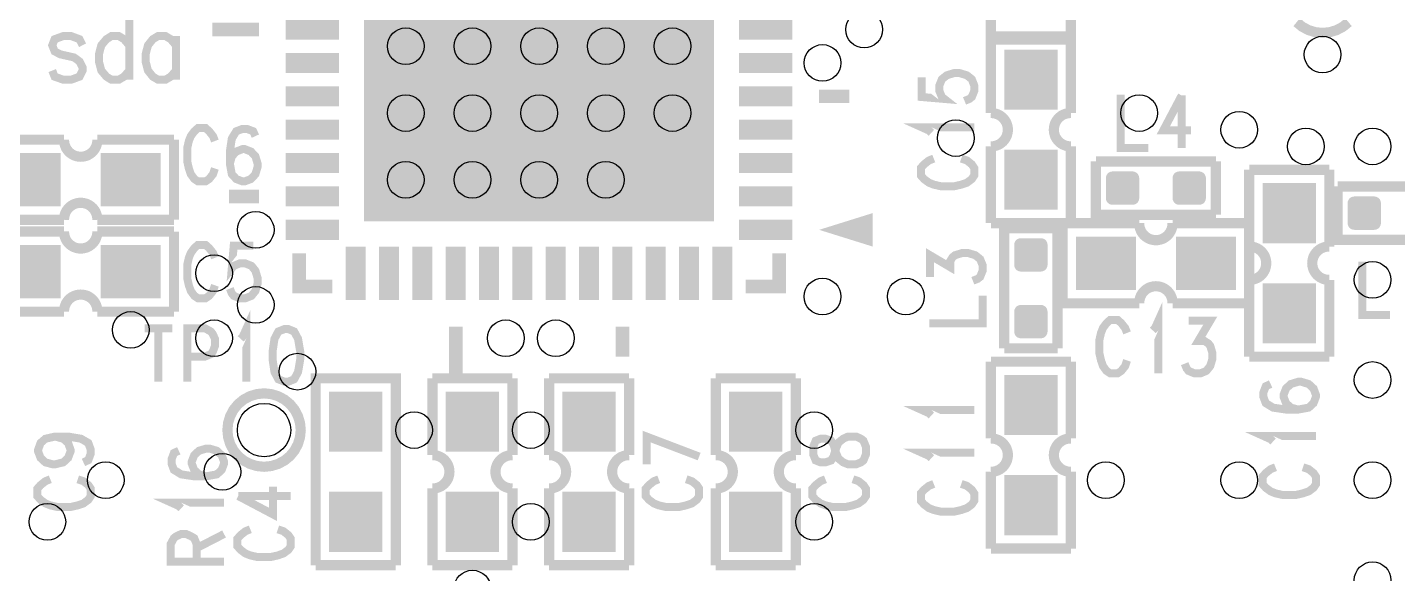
# Model space of a CAD drawing. Extents: x -2.6 to 72.5, y -0.1 to 95.
# Drawn here: x 24.58 to 45.12, y 13.1 to 21.28 of the extents above; entities that cross this region are included whole.
import ezdxf

# ---------------------------------------------------------------- set-up
doc = ezdxf.new("R2010")
doc.units = 0
doc.layers.get('0').update_dxf_attribs({"linetype": 'CONTINUOUS'})
doc.layers.add('02_ASSY1_GBR', color=6, linetype='CONTINUOUS')

# ---------------------------------------------------------------- blocks, each defined once
blk = doc.blocks.new('ROUND_139')
blk.add_circle((0, 0), 0.275)
blk = doc.blocks.new('RECTANGLE_145')
blk.add_solid([(0.45, 0.4), (0.45, -0.4), (-0.45, 0.4), (-0.45, -0.4)])
blk = doc.blocks.new('ROUND_148')
blk.add_circle((0, 0), 0.4)
blk = doc.blocks.new('RECTANGLE_150')
blk.add_solid([(0.4, 0.45), (0.4, -0.45), (-0.4, 0.45), (-0.4, -0.45)])
blk = doc.blocks.new('RECTANGLE_155')
blk.add_solid([(0.4, 0.15), (0.4, -0.15), (-0.4, 0.15), (-0.4, -0.15)])
blk = doc.blocks.new('RECTANGLE_156')
blk.add_solid([(0.15, 0.4), (0.15, -0.4), (-0.15, 0.4), (-0.15, -0.4)])
blk = doc.blocks.new('SQUARE_157')
blk.add_solid([(2.625, 2.625), (2.625, -2.625), (-2.625, 2.625), (-2.625, -2.625)])

msp = doc.modelspace()

# ---------------------------------------------------------------- linework, layer by layer
at = {"layer": '02_ASSY1_GBR'}
for points, const_width in [([(39.025, 21.1), (39.025, 22.25)], 0.1524), ([(40.225, 21.1), (40.225, 22.25)], 0.1524), ([(26.103, 21.485), (26.103, 20.5)], 0.12), ([(43.611, 21.361), (43.694, 21.293), (43.79, 21.242), (43.893, 21.211), (44, 21.2), (44.107, 21.211), (44.21, 21.242), (44.306, 21.293), (44.389, 21.361)], 0.1524), ([(25.403, 21.015), (25.357, 21.106), (25.234, 21.152), (25.111, 21.152), (24.984, 21.106), (24.948, 21.015), (24.984, 20.924), (25.07, 20.879), (25.275, 20.833), (25.357, 20.773), (25.403, 20.682), (25.403, 20.636), (25.357, 20.545), (25.234, 20.5), (25.111, 20.5), (24.984, 20.545), (24.948, 20.636)], 0.12), ([(26.103, 21.015), (26.025, 21.106), (25.948, 21.152), (25.834, 21.152), (25.761, 21.106), (25.684, 21.015), (25.648, 20.879), (25.648, 20.773), (25.684, 20.636), (25.761, 20.545), (25.834, 20.5), (25.948, 20.5), (26.025, 20.545), (26.103, 20.636)], 0.12), ([(26.803, 21.015), (26.725, 21.106), (26.648, 21.152), (26.534, 21.152), (26.457, 21.106), (26.384, 21.015), (26.348, 20.879), (26.348, 20.773), (26.384, 20.636), (26.457, 20.545), (26.534, 20.5), (26.648, 20.5), (26.725, 20.545), (26.803, 20.636)], 0.12), ([(26.803, 21.152), (26.803, 20.5)], 0.12), ([(28.05, 21.25), (27.35, 21.25)], 0.2032), ([(39.025, 21.15), (40.225, 21.15)], 0.1524), ([(39.025, 21.15), (39.025, 20)], 0.1524), ([(40.225, 21.1), (39.025, 21.1)], 0.1524), ([(40.225, 21.15), (40.225, 20)], 0.1524), ([(37.987, 20.536), (37.987, 20.24), (38.327, 20.211), (38.29, 20.24), (38.254, 20.328), (38.254, 20.415), (38.29, 20.506), (38.363, 20.565), (38.472, 20.598), (38.557, 20.598), (38.666, 20.565), (38.739, 20.506), (38.775, 20.415), (38.775, 20.328), (38.739, 20.24), (38.702, 20.211), (38.63, 20.182)], 0.12), ([(36.45, 20.25), (36.9, 20.25)], 0.2032), ([(40.972, 20.275), (40.972, 19.475), (41.388, 19.475)], 0.12), ([(41.887, 20.263), (41.612, 19.742), (42.028, 19.742)], 0.12), ([(41.887, 20.263), (41.887, 19.475)], 0.12), ([(39.025, 20), (39.05, 19.999), (39.074, 19.996), (39.099, 19.99), (39.122, 19.982), (39.145, 19.972), (39.166, 19.96), (39.186, 19.945), (39.205, 19.929), (39.222, 19.91), (39.237, 19.89), (39.25, 19.869), (39.261, 19.847), (39.269, 19.823), (39.275, 19.799), (39.279, 19.775), (39.28, 19.75), (39.279, 19.725), (39.275, 19.701), (39.269, 19.677), (39.261, 19.653), (39.25, 19.631), (39.237, 19.61), (39.222, 19.59), (39.205, 19.571), (39.186, 19.555), (39.166, 19.54), (39.145, 19.528), (39.122, 19.518), (39.099, 19.51), (39.074, 19.504), (39.05, 19.501), (39.025, 19.5)], 0.1524), ([(40.225, 19.5), (40.2, 19.501), (40.176, 19.504), (40.151, 19.51), (40.128, 19.518), (40.105, 19.528), (40.084, 19.54), (40.064, 19.555), (40.045, 19.571), (40.028, 19.59), (40.013, 19.61), (40, 19.631), (39.989, 19.653), (39.981, 19.677), (39.975, 19.701), (39.971, 19.725), (39.97, 19.75), (39.971, 19.775), (39.975, 19.799), (39.981, 19.823), (39.989, 19.847), (40, 19.869), (40.013, 19.89), (40.028, 19.91), (40.045, 19.929), (40.064, 19.945), (40.084, 19.96), (40.105, 19.972), (40.128, 19.982), (40.151, 19.99), (40.176, 19.996), (40.2, 19.999), (40.225, 20)], 0.1524), ([(27.388, 19.581), (27.359, 19.654), (27.301, 19.727), (27.247, 19.775), (27.134, 19.775), (27.08, 19.727), (27.026, 19.654), (26.997, 19.581), (26.972, 19.472), (26.972, 19.278), (26.997, 19.169), (27.026, 19.084), (27.08, 19.011), (27.134, 18.975), (27.247, 18.975), (27.301, 19.011), (27.359, 19.084), (27.388, 19.169)], 0.12), ([(27.995, 19.654), (27.961, 19.727), (27.866, 19.763), (27.803, 19.763), (27.708, 19.727), (27.641, 19.617), (27.612, 19.423), (27.612, 19.242), (27.641, 19.084), (27.708, 19.011), (27.803, 18.975), (27.832, 18.975), (27.928, 19.011), (27.995, 19.084), (28.028, 19.193), (28.028, 19.242), (27.995, 19.351), (27.928, 19.423), (27.832, 19.46), (27.803, 19.46), (27.708, 19.423), (27.641, 19.351), (27.612, 19.242)], 0.12), ([(38.133, 19.704), (38.096, 19.738), (37.987, 19.787), (38.775, 19.787)], 0.12), ([(25.125, 19.6), (23.975, 19.6)], 0.1524), ([(25.625, 19.6), (25.624, 19.575), (25.621, 19.551), (25.615, 19.526), (25.607, 19.503), (25.597, 19.48), (25.585, 19.459), (25.57, 19.439), (25.554, 19.42), (25.535, 19.403), (25.515, 19.388), (25.494, 19.375), (25.472, 19.364), (25.448, 19.356), (25.424, 19.35), (25.4, 19.346), (25.375, 19.345), (25.35, 19.346), (25.326, 19.35), (25.302, 19.356), (25.278, 19.364), (25.256, 19.375), (25.235, 19.388), (25.215, 19.403), (25.196, 19.42), (25.18, 19.439), (25.165, 19.459), (25.153, 19.48), (25.143, 19.503), (25.135, 19.526), (25.129, 19.551), (25.126, 19.575), (25.125, 19.6)], 0.1524), ([(26.775, 19.6), (25.625, 19.6)], 0.1524), ([(26.775, 19.6), (26.775, 18.4)], 0.1524), ([(39.025, 19.5), (39.025, 18.35)], 0.1524), ([(40.225, 19.5), (40.225, 18.35)], 0.1524), ([(38.169, 19.318), (38.096, 19.289), (38.023, 19.231), (37.975, 19.177), (37.975, 19.064), (38.023, 19.01), (38.096, 18.956), (38.169, 18.927), (38.278, 18.902), (38.472, 18.902), (38.581, 18.927), (38.666, 18.956), (38.739, 19.01), (38.775, 19.064), (38.775, 19.177), (38.739, 19.231), (38.666, 19.289), (38.581, 19.318)], 0.12), ([(42.4, 18.475), (40.6, 18.475), (40.6, 19.275)], 0.1524), ([(40.6, 19.275), (42.4, 19.275)], 0.1524), ([(42.4, 19.275), (42.4, 18.475)], 0.1524), ([(42.9, 19.15), (44.1, 19.15)], 0.1524), ([(42.9, 19.15), (42.9, 18)], 0.1524), ([(44.1, 19.15), (44.1, 18)], 0.1524), ([(46.025, 18.1), (44.225, 18.1), (44.225, 18.9)], 0.1524), ([(44.225, 18.9), (46.025, 18.9)], 0.1524), ([(25.125, 18.4), (25.126, 18.425), (25.129, 18.449), (25.135, 18.474), (25.143, 18.497), (25.153, 18.52), (25.165, 18.541), (25.18, 18.561), (25.196, 18.58), (25.215, 18.597), (25.235, 18.612), (25.256, 18.625), (25.278, 18.636), (25.302, 18.644), (25.326, 18.65), (25.35, 18.654), (25.375, 18.655), (25.4, 18.654), (25.424, 18.65), (25.448, 18.644), (25.472, 18.636), (25.494, 18.625), (25.515, 18.612), (25.535, 18.597), (25.554, 18.58), (25.57, 18.561), (25.585, 18.541), (25.597, 18.52), (25.607, 18.497), (25.615, 18.474), (25.621, 18.449), (25.624, 18.425), (25.625, 18.4)], 0.1524), ([(28.05, 18.75), (27.6, 18.75)], 0.2032), ([(25.125, 18.4), (23.975, 18.4)], 0.1524), ([(25.125, 18.225), (23.975, 18.225)], 0.1524), ([(25.625, 18.225), (25.624, 18.2), (25.621, 18.176), (25.615, 18.151), (25.607, 18.128), (25.597, 18.105), (25.585, 18.084), (25.57, 18.064), (25.554, 18.045), (25.535, 18.028), (25.515, 18.013), (25.494, 18), (25.472, 17.989), (25.448, 17.981), (25.424, 17.975), (25.4, 17.971), (25.375, 17.97), (25.35, 17.971), (25.326, 17.975), (25.302, 17.981), (25.278, 17.989), (25.256, 18), (25.235, 18.013), (25.215, 18.028), (25.196, 18.045), (25.18, 18.064), (25.165, 18.084), (25.153, 18.105), (25.143, 18.128), (25.135, 18.151), (25.129, 18.176), (25.126, 18.2), (25.125, 18.225)], 0.1524), ([(26.775, 18.4), (25.625, 18.4)], 0.1524), ([(26.775, 18.225), (25.625, 18.225)], 0.1524), ([(26.775, 18.225), (26.775, 17.025)], 0.1524), ([(39.025, 18.35), (40.225, 18.35)], 0.1524), ([(39.225, 16.475), (39.225, 18.275), (40.025, 18.275)], 0.1524), ([(40.025, 18.275), (40.025, 16.475)], 0.1524), ([(41.25, 18.35), (40.1, 18.35)], 0.1524), ([(40.1, 18.35), (40.1, 17.15)], 0.1524), ([(41.75, 18.35), (41.749, 18.325), (41.746, 18.301), (41.74, 18.276), (41.732, 18.253), (41.722, 18.23), (41.71, 18.209), (41.695, 18.189), (41.679, 18.17), (41.66, 18.153), (41.64, 18.138), (41.619, 18.125), (41.597, 18.114), (41.573, 18.106), (41.549, 18.1), (41.525, 18.096), (41.5, 18.095), (41.475, 18.096), (41.451, 18.1), (41.427, 18.106), (41.403, 18.114), (41.381, 18.125), (41.36, 18.138), (41.34, 18.153), (41.321, 18.17), (41.305, 18.189), (41.29, 18.209), (41.278, 18.23), (41.268, 18.253), (41.26, 18.276), (41.254, 18.301), (41.251, 18.325), (41.25, 18.35)], 0.1524), ([(42.9, 18.35), (41.75, 18.35)], 0.1524), ([(42.9, 18.35), (42.9, 17.15)], 0.1524), ([(27.388, 17.831), (27.359, 17.904), (27.301, 17.977), (27.247, 18.025), (27.134, 18.025), (27.08, 17.977), (27.026, 17.904), (26.997, 17.831), (26.972, 17.722), (26.972, 17.528), (26.997, 17.419), (27.026, 17.334), (27.08, 17.261), (27.134, 17.225), (27.247, 17.225), (27.301, 17.261), (27.359, 17.334), (27.388, 17.419)], 0.12), ([(27.966, 18.013), (27.67, 18.013), (27.641, 17.673), (27.67, 17.71), (27.758, 17.746), (27.845, 17.746), (27.936, 17.71), (27.995, 17.637), (28.028, 17.528), (28.028, 17.443), (27.995, 17.334), (27.936, 17.261), (27.845, 17.225), (27.758, 17.225), (27.67, 17.261), (27.641, 17.298), (27.612, 17.37)], 0.12), ([(29.15, 17.4), (28.65, 17.4), (28.65, 17.9)], 0.2032), ([(35.85, 17.9), (35.85, 17.4), (35.35, 17.4)], 0.2032), ([(38.112, 17.545), (38.112, 17.87), (38.415, 17.691), (38.415, 17.782), (38.452, 17.841), (38.488, 17.87), (38.597, 17.903), (38.682, 17.903), (38.791, 17.87), (38.864, 17.811), (38.9, 17.724), (38.9, 17.633), (38.864, 17.545), (38.827, 17.516), (38.755, 17.487)], 0.12), ([(42.9, 18), (42.925, 17.999), (42.949, 17.996), (42.974, 17.99), (42.997, 17.982), (43.02, 17.972), (43.041, 17.96), (43.061, 17.945), (43.08, 17.929), (43.097, 17.91), (43.112, 17.89), (43.125, 17.869), (43.136, 17.847), (43.144, 17.823), (43.15, 17.799), (43.154, 17.775), (43.155, 17.75), (43.154, 17.725), (43.15, 17.701), (43.144, 17.677), (43.136, 17.653), (43.125, 17.631), (43.112, 17.61), (43.097, 17.59), (43.08, 17.571), (43.061, 17.555), (43.041, 17.54), (43.02, 17.528), (42.997, 17.518), (42.974, 17.51), (42.949, 17.504), (42.925, 17.501), (42.9, 17.5)], 0.1524), ([(44.1, 17.5), (44.075, 17.501), (44.051, 17.504), (44.026, 17.51), (44.003, 17.518), (43.98, 17.528), (43.959, 17.54), (43.939, 17.555), (43.92, 17.571), (43.903, 17.59), (43.888, 17.61), (43.875, 17.631), (43.864, 17.653), (43.856, 17.677), (43.85, 17.701), (43.846, 17.725), (43.845, 17.75), (43.846, 17.775), (43.85, 17.799), (43.856, 17.823), (43.864, 17.847), (43.875, 17.869), (43.888, 17.89), (43.903, 17.91), (43.92, 17.929), (43.939, 17.945), (43.959, 17.96), (43.98, 17.972), (44.003, 17.982), (44.026, 17.99), (44.051, 17.996), (44.075, 17.999), (44.1, 18)], 0.1524), ([(44.597, 17.775), (44.597, 16.975), (45.013, 16.975)], 0.12), ([(41.25, 17.15), (41.251, 17.175), (41.254, 17.199), (41.26, 17.224), (41.268, 17.247), (41.278, 17.27), (41.29, 17.291), (41.305, 17.311), (41.321, 17.33), (41.34, 17.347), (41.36, 17.362), (41.381, 17.375), (41.403, 17.386), (41.427, 17.394), (41.451, 17.4), (41.475, 17.404), (41.5, 17.405), (41.525, 17.404), (41.549, 17.4), (41.573, 17.394), (41.597, 17.386), (41.619, 17.375), (41.64, 17.362), (41.66, 17.347), (41.679, 17.33), (41.695, 17.311), (41.71, 17.291), (41.722, 17.27), (41.732, 17.247), (41.74, 17.224), (41.746, 17.199), (41.749, 17.175), (41.75, 17.15)], 0.1524), ([(42.9, 17.5), (42.9, 16.35)], 0.1524), ([(44.1, 17.5), (44.1, 16.35)], 0.1524), ([(25.125, 17.025), (25.126, 17.05), (25.129, 17.074), (25.135, 17.099), (25.143, 17.122), (25.153, 17.145), (25.165, 17.166), (25.18, 17.186), (25.196, 17.205), (25.215, 17.222), (25.235, 17.237), (25.256, 17.25), (25.278, 17.261), (25.302, 17.269), (25.326, 17.275), (25.35, 17.279), (25.375, 17.28), (25.4, 17.279), (25.424, 17.275), (25.448, 17.269), (25.472, 17.261), (25.494, 17.25), (25.515, 17.237), (25.535, 17.222), (25.554, 17.205), (25.57, 17.186), (25.585, 17.166), (25.597, 17.145), (25.607, 17.122), (25.615, 17.099), (25.621, 17.074), (25.624, 17.05), (25.625, 17.025)], 0.1524), ([(38.1, 16.847), (38.9, 16.847), (38.9, 17.263)], 0.12), ([(25.125, 17.025), (23.975, 17.025)], 0.1524), ([(26.775, 17.025), (25.625, 17.025)], 0.1524), ([(41.25, 17.15), (40.1, 17.15)], 0.1524), ([(41.454, 16.742), (41.488, 16.779), (41.537, 16.888), (41.537, 16.1)], 0.12), ([(42.9, 17.15), (41.75, 17.15)], 0.1524), ([(27.774, 16.617), (27.808, 16.654), (27.857, 16.763), (27.857, 15.975)], 0.12), ([(31, 16.8), (31, 16.1)], 0.2032), ([(33.5, 16.8), (33.5, 16.35)], 0.2032), ([(41.068, 16.706), (41.039, 16.779), (40.981, 16.852), (40.927, 16.9), (40.814, 16.9), (40.76, 16.852), (40.706, 16.779), (40.677, 16.706), (40.652, 16.597), (40.652, 16.403), (40.677, 16.294), (40.706, 16.209), (40.76, 16.136), (40.814, 16.1), (40.927, 16.1), (40.981, 16.136), (41.039, 16.209), (41.068, 16.294)], 0.12), ([(41.99, 16.888), (42.315, 16.888), (42.136, 16.585), (42.227, 16.585), (42.286, 16.548), (42.315, 16.512), (42.348, 16.403), (42.348, 16.318), (42.315, 16.209), (42.256, 16.136), (42.169, 16.1), (42.078, 16.1), (41.99, 16.136), (41.961, 16.173), (41.932, 16.245)], 0.12), ([(26.332, 16.775), (26.748, 16.775)], 0.12), ([(26.54, 16.775), (26.54, 15.975)], 0.12), ([(26.972, 15.975), (26.972, 16.775), (27.238, 16.775), (27.326, 16.727), (27.355, 16.69), (27.388, 16.617), (27.388, 16.508), (27.355, 16.423), (27.326, 16.387), (27.238, 16.351), (26.972, 16.351)], 0.12), ([(28.431, 16.763), (28.339, 16.727), (28.281, 16.617), (28.252, 16.423), (28.252, 16.314), (28.281, 16.12), (28.339, 16.011), (28.431, 15.975), (28.489, 15.975), (28.576, 16.011), (28.635, 16.12), (28.668, 16.314), (28.668, 16.423), (28.635, 16.617), (28.576, 16.727), (28.489, 16.763), (28.431, 16.763)], 0.12), ([(40.025, 16.475), (39.225, 16.475)], 0.1524), ([(40.225, 16.275), (39.025, 16.275)], 0.1524), ([(39.025, 15.125), (39.025, 16.275)], 0.1524), ([(40.225, 15.125), (40.225, 16.275)], 0.1524), ([(42.9, 16.35), (44.1, 16.35)], 0.1524), ([(28.9, 13.225), (28.9, 16.025), (30.1, 16.025), (30.1, 13.225)], 0.1524), ([(30.65, 16.025), (31.85, 16.025)], 0.1524), ([(30.65, 16.025), (30.65, 14.875)], 0.1524), ([(31.85, 16.025), (31.85, 14.875)], 0.1524), ([(32.4, 16.025), (33.6, 16.025)], 0.1524), ([(32.4, 16.025), (32.4, 14.875)], 0.1524), ([(33.6, 16.025), (33.6, 14.875)], 0.1524), ([(34.9, 16.025), (36.1, 16.025)], 0.1524), ([(34.9, 16.025), (34.9, 14.875)], 0.1524), ([(36.1, 16.025), (36.1, 14.875)], 0.1524), ([(43.221, 15.94), (43.148, 15.906), (43.112, 15.811), (43.112, 15.748), (43.148, 15.653), (43.258, 15.586), (43.452, 15.557), (43.633, 15.557), (43.791, 15.586), (43.864, 15.653), (43.9, 15.748), (43.9, 15.777), (43.864, 15.873), (43.791, 15.94), (43.682, 15.973), (43.633, 15.973), (43.524, 15.94), (43.452, 15.873), (43.415, 15.777), (43.415, 15.748), (43.452, 15.653), (43.524, 15.586), (43.633, 15.557)], 0.12), ([(27.575, 15.25), (27.586, 15.143), (27.617, 15.04), (27.668, 14.944), (27.736, 14.861), (27.819, 14.793), (27.915, 14.742), (28.018, 14.711), (28.125, 14.7), (28.232, 14.711), (28.335, 14.742), (28.431, 14.793), (28.514, 14.861), (28.582, 14.944), (28.633, 15.04), (28.664, 15.143), (28.675, 15.25), (28.664, 15.357), (28.633, 15.46), (28.582, 15.556), (28.514, 15.639), (28.431, 15.707), (28.335, 15.758), (28.232, 15.789), (28.125, 15.8), (28.018, 15.789), (27.915, 15.758), (27.819, 15.707), (27.736, 15.639), (27.668, 15.556), (27.617, 15.46), (27.586, 15.357), (27.575, 15.25)], 0.1524), ([(38.133, 15.469), (38.096, 15.503), (37.987, 15.552), (38.775, 15.552)], 0.12), ([(24.992, 15.153), (25.113, 15.12), (25.186, 15.057), (25.222, 14.957), (25.222, 14.928), (25.186, 14.833), (25.113, 14.766), (24.992, 14.737), (24.955, 14.737), (24.846, 14.766), (24.773, 14.833), (24.737, 14.928), (24.737, 14.957), (24.773, 15.057), (24.846, 15.12), (24.992, 15.153), (25.186, 15.153), (25.38, 15.12), (25.489, 15.057), (25.525, 14.957), (25.525, 14.895), (25.489, 14.799), (25.416, 14.766)], 0.12), ([(33.862, 14.737), (33.862, 15.153), (34.65, 14.853)], 0.12), ([(36.362, 14.883), (36.398, 14.795), (36.471, 14.766), (36.544, 14.766), (36.629, 14.795), (36.665, 14.853), (36.702, 14.974), (36.738, 15.061), (36.811, 15.12), (36.883, 15.153), (37.005, 15.153), (37.077, 15.12), (37.114, 15.091), (37.15, 15.003), (37.15, 14.883), (37.114, 14.795), (37.077, 14.766), (37.005, 14.737), (36.883, 14.737), (36.811, 14.766), (36.738, 14.824), (36.702, 14.912), (36.665, 15.032), (36.629, 15.091), (36.544, 15.12), (36.471, 15.12), (36.398, 15.091), (36.362, 15.003), (36.362, 14.883)], 0.12), ([(43.258, 15.079), (43.221, 15.113), (43.112, 15.162), (43.9, 15.162)], 0.12), ([(26.846, 14.94), (26.773, 14.906), (26.737, 14.811), (26.737, 14.748), (26.773, 14.653), (26.883, 14.586), (27.077, 14.557), (27.258, 14.557), (27.416, 14.586), (27.489, 14.653), (27.525, 14.748), (27.525, 14.777), (27.489, 14.873), (27.416, 14.94), (27.307, 14.973), (27.258, 14.973), (27.149, 14.94), (27.077, 14.873), (27.04, 14.777), (27.04, 14.748), (27.077, 14.653), (27.149, 14.586), (27.258, 14.557)], 0.12), ([(39.025, 15.125), (39.05, 15.124), (39.074, 15.121), (39.099, 15.115), (39.122, 15.107), (39.145, 15.097), (39.166, 15.085), (39.186, 15.07), (39.205, 15.054), (39.222, 15.035), (39.237, 15.015), (39.25, 14.994), (39.261, 14.972), (39.269, 14.948), (39.275, 14.924), (39.279, 14.9), (39.28, 14.875), (39.279, 14.85), (39.275, 14.826), (39.269, 14.802), (39.261, 14.778), (39.25, 14.756), (39.237, 14.735), (39.222, 14.715), (39.205, 14.696), (39.186, 14.68), (39.166, 14.665), (39.145, 14.653), (39.122, 14.643), (39.099, 14.635), (39.074, 14.629), (39.05, 14.626), (39.025, 14.625)], 0.1524), ([(40.225, 14.625), (40.2, 14.626), (40.176, 14.629), (40.151, 14.635), (40.128, 14.643), (40.105, 14.653), (40.084, 14.665), (40.064, 14.68), (40.045, 14.696), (40.028, 14.715), (40.013, 14.735), (40, 14.756), (39.989, 14.778), (39.981, 14.802), (39.975, 14.826), (39.971, 14.85), (39.97, 14.875), (39.971, 14.9), (39.975, 14.924), (39.981, 14.948), (39.989, 14.972), (40, 14.994), (40.013, 15.015), (40.028, 15.035), (40.045, 15.054), (40.064, 15.07), (40.084, 15.085), (40.105, 15.097), (40.128, 15.107), (40.151, 15.115), (40.176, 15.121), (40.2, 15.124), (40.225, 15.125)], 0.1524), ([(30.65, 14.875), (30.675, 14.874), (30.699, 14.871), (30.724, 14.865), (30.747, 14.857), (30.77, 14.847), (30.791, 14.835), (30.811, 14.82), (30.83, 14.804), (30.847, 14.785), (30.862, 14.765), (30.875, 14.744), (30.886, 14.722), (30.894, 14.698), (30.9, 14.674), (30.904, 14.65), (30.905, 14.625), (30.904, 14.6), (30.9, 14.576), (30.894, 14.552), (30.886, 14.528), (30.875, 14.506), (30.862, 14.485), (30.847, 14.465), (30.83, 14.446), (30.811, 14.43), (30.791, 14.415), (30.77, 14.403), (30.747, 14.393), (30.724, 14.385), (30.699, 14.379), (30.675, 14.376), (30.65, 14.375)], 0.1524), ([(31.85, 14.375), (31.825, 14.376), (31.801, 14.379), (31.776, 14.385), (31.753, 14.393), (31.73, 14.403), (31.709, 14.415), (31.689, 14.43), (31.67, 14.446), (31.653, 14.465), (31.638, 14.485), (31.625, 14.506), (31.614, 14.528), (31.606, 14.552), (31.6, 14.576), (31.596, 14.6), (31.595, 14.625), (31.596, 14.65), (31.6, 14.674), (31.606, 14.698), (31.614, 14.722), (31.625, 14.744), (31.638, 14.765), (31.653, 14.785), (31.67, 14.804), (31.689, 14.82), (31.709, 14.835), (31.73, 14.847), (31.753, 14.857), (31.776, 14.865), (31.801, 14.871), (31.825, 14.874), (31.85, 14.875)], 0.1524), ([(32.4, 14.875), (32.425, 14.874), (32.449, 14.871), (32.474, 14.865), (32.497, 14.857), (32.52, 14.847), (32.541, 14.835), (32.561, 14.82), (32.58, 14.804), (32.597, 14.785), (32.612, 14.765), (32.625, 14.744), (32.636, 14.722), (32.644, 14.698), (32.65, 14.674), (32.654, 14.65), (32.655, 14.625), (32.654, 14.6), (32.65, 14.576), (32.644, 14.552), (32.636, 14.528), (32.625, 14.506), (32.612, 14.485), (32.597, 14.465), (32.58, 14.446), (32.561, 14.43), (32.541, 14.415), (32.52, 14.403), (32.497, 14.393), (32.474, 14.385), (32.449, 14.379), (32.425, 14.376), (32.4, 14.375)], 0.1524), ([(33.6, 14.375), (33.575, 14.376), (33.551, 14.379), (33.526, 14.385), (33.503, 14.393), (33.48, 14.403), (33.459, 14.415), (33.439, 14.43), (33.42, 14.446), (33.403, 14.465), (33.388, 14.485), (33.375, 14.506), (33.364, 14.528), (33.356, 14.552), (33.35, 14.576), (33.346, 14.6), (33.345, 14.625), (33.346, 14.65), (33.35, 14.674), (33.356, 14.698), (33.364, 14.722), (33.375, 14.744), (33.388, 14.765), (33.403, 14.785), (33.42, 14.804), (33.439, 14.82), (33.459, 14.835), (33.48, 14.847), (33.503, 14.857), (33.526, 14.865), (33.551, 14.871), (33.575, 14.874), (33.6, 14.875)], 0.1524), ([(34.9, 14.875), (34.925, 14.874), (34.949, 14.871), (34.974, 14.865), (34.997, 14.857), (35.02, 14.847), (35.041, 14.835), (35.061, 14.82), (35.08, 14.804), (35.097, 14.785), (35.112, 14.765), (35.125, 14.744), (35.136, 14.722), (35.144, 14.698), (35.15, 14.674), (35.154, 14.65), (35.155, 14.625), (35.154, 14.6), (35.15, 14.576), (35.144, 14.552), (35.136, 14.528), (35.125, 14.506), (35.112, 14.485), (35.097, 14.465), (35.08, 14.446), (35.061, 14.43), (35.041, 14.415), (35.02, 14.403), (34.997, 14.393), (34.974, 14.385), (34.949, 14.379), (34.925, 14.376), (34.9, 14.375)], 0.1524), ([(36.1, 14.375), (36.075, 14.376), (36.051, 14.379), (36.026, 14.385), (36.003, 14.393), (35.98, 14.403), (35.959, 14.415), (35.939, 14.43), (35.92, 14.446), (35.903, 14.465), (35.888, 14.485), (35.875, 14.506), (35.864, 14.528), (35.856, 14.552), (35.85, 14.576), (35.846, 14.6), (35.845, 14.625), (35.846, 14.65), (35.85, 14.674), (35.856, 14.698), (35.864, 14.722), (35.875, 14.744), (35.888, 14.765), (35.903, 14.785), (35.92, 14.804), (35.939, 14.82), (35.959, 14.835), (35.98, 14.847), (36.003, 14.857), (36.026, 14.865), (36.051, 14.871), (36.075, 14.874), (36.1, 14.875)], 0.1524), ([(38.133, 14.829), (38.096, 14.863), (37.987, 14.912), (38.775, 14.912)], 0.12), ([(39.025, 13.475), (39.025, 14.625)], 0.1524), ([(40.225, 13.475), (40.225, 14.625)], 0.1524), ([(43.294, 14.693), (43.221, 14.664), (43.148, 14.606), (43.1, 14.552), (43.1, 14.439), (43.148, 14.385), (43.221, 14.331), (43.294, 14.302), (43.403, 14.277), (43.597, 14.277), (43.706, 14.302), (43.791, 14.331), (43.864, 14.385), (43.9, 14.439), (43.9, 14.552), (43.864, 14.606), (43.791, 14.664), (43.706, 14.693)], 0.12), ([(24.919, 14.513), (24.846, 14.484), (24.773, 14.426), (24.725, 14.372), (24.725, 14.259), (24.773, 14.205), (24.846, 14.151), (24.919, 14.122), (25.028, 14.097), (25.222, 14.097), (25.331, 14.122), (25.416, 14.151), (25.489, 14.205), (25.525, 14.259), (25.525, 14.372), (25.489, 14.426), (25.416, 14.484), (25.331, 14.513)], 0.12), ([(27.737, 14.262), (28.258, 13.987), (28.258, 14.403)], 0.12), ([(30.65, 14.375), (30.65, 13.225)], 0.1524), ([(31.85, 14.375), (31.85, 13.225)], 0.1524), ([(32.4, 14.375), (32.4, 13.225)], 0.1524), ([(33.6, 14.375), (33.6, 13.225)], 0.1524), ([(34.044, 14.513), (33.971, 14.484), (33.898, 14.426), (33.85, 14.372), (33.85, 14.259), (33.898, 14.205), (33.971, 14.151), (34.044, 14.122), (34.153, 14.097), (34.347, 14.097), (34.456, 14.122), (34.541, 14.151), (34.614, 14.205), (34.65, 14.259), (34.65, 14.372), (34.614, 14.426), (34.541, 14.484), (34.456, 14.513)], 0.12), ([(34.9, 14.375), (34.9, 13.225)], 0.1524), ([(36.1, 14.375), (36.1, 13.225)], 0.1524), ([(36.544, 14.513), (36.471, 14.484), (36.398, 14.426), (36.35, 14.372), (36.35, 14.259), (36.398, 14.205), (36.471, 14.151), (36.544, 14.122), (36.653, 14.097), (36.847, 14.097), (36.956, 14.122), (37.041, 14.151), (37.114, 14.205), (37.15, 14.259), (37.15, 14.372), (37.114, 14.426), (37.041, 14.484), (36.956, 14.513)], 0.12), ([(38.169, 14.443), (38.096, 14.414), (38.023, 14.356), (37.975, 14.302), (37.975, 14.189), (38.023, 14.135), (38.096, 14.081), (38.169, 14.052), (38.278, 14.027), (38.472, 14.027), (38.581, 14.052), (38.666, 14.081), (38.739, 14.135), (38.775, 14.189), (38.775, 14.302), (38.739, 14.356), (38.666, 14.414), (38.581, 14.443)], 0.12), ([(26.883, 14.079), (26.846, 14.113), (26.737, 14.162), (27.525, 14.162)], 0.12), ([(27.737, 14.262), (28.525, 14.262)], 0.12), ([(27.919, 13.763), (27.846, 13.734), (27.773, 13.676), (27.725, 13.622), (27.725, 13.509), (27.773, 13.455), (27.846, 13.401), (27.919, 13.372), (28.028, 13.347), (28.222, 13.347), (28.331, 13.372), (28.416, 13.401), (28.489, 13.455), (28.525, 13.509), (28.525, 13.622), (28.489, 13.676), (28.416, 13.734), (28.331, 13.763)], 0.12), ([(27.525, 13.277), (26.725, 13.277), (26.725, 13.543), (26.773, 13.631), (26.81, 13.66), (26.883, 13.693), (26.955, 13.693), (27.028, 13.66), (27.077, 13.631), (27.113, 13.543), (27.113, 13.277)], 0.12), ([(27.113, 13.481), (27.525, 13.693)], 0.12), ([(40.225, 13.475), (39.025, 13.475)], 0.1524), ([(30.1, 13.225), (28.9, 13.225)], 0.1524), ([(30.65, 13.225), (31.85, 13.225)], 0.1524), ([(32.4, 13.225), (33.6, 13.225)], 0.1524), ([(34.9, 13.225), (36.1, 13.225)], 0.1524)]:
    msp.add_lwpolyline(points, dxfattribs=dict(at, const_width=const_width))
for points in [[(40.794016, 19.108006), (40.811996, 19.116996), (41.20599, 19.108006), (41.188008, 19.116996)], [(40.811996, 19.116996), (40.812012, 19.117004), (41.188008, 19.116996), (41.187984, 19.117004)], [(40.812012, 19.117004), (40.829988, 19.122996), (41.187984, 19.117004), (41.170002, 19.122996)], [(40.829988, 19.122996), (40.830026, 19.123), (41.170002, 19.122996), (41.169988, 19.123)], [(40.830026, 19.123), (40.850004, 19.125), (41.169988, 19.123), (41.150006, 19.125)], [(41.794016, 19.108006), (41.811996, 19.116996), (42.20599, 19.108006), (42.188008, 19.116996)], [(41.811996, 19.116996), (41.812012, 19.117004), (42.188008, 19.116996), (42.187984, 19.117004)], [(41.812012, 19.117004), (41.829988, 19.122996), (42.187984, 19.117004), (42.170002, 19.122996)], [(41.829988, 19.122996), (41.830026, 19.123), (42.170002, 19.122996), (42.169988, 19.123)], [(41.830026, 19.123), (41.850004, 19.125), (42.169988, 19.123), (42.150006, 19.125)], [(40.75, 19.025006), (40.752, 19.044988), (41.25, 19.025006), (41.248, 19.044988)], [(40.75, 19.024996), (40.75, 19.025006), (41.25, 19.024996), (41.25, 19.025006)], [(40.75, 18.724994), (40.75, 19.024996), (41.25, 18.724994), (41.25, 19.024996)], [(40.752, 19.044988), (40.752006, 19.045012), (41.248, 19.044988), (41.247996, 19.045012)], [(40.752006, 19.045012), (40.757996, 19.062988), (41.247996, 19.045012), (41.242004, 19.062988)], [(40.757996, 19.062988), (40.758004, 19.063008), (41.242004, 19.062988), (41.241994, 19.063008)], [(40.758004, 19.063008), (40.766994, 19.08099), (41.241994, 19.063008), (41.233004, 19.08099)], [(40.766994, 19.08099), (40.767008, 19.081008), (41.233004, 19.08099), (41.232994, 19.081008)], [(40.767008, 19.081008), (40.778994, 19.095986), (41.232994, 19.081008), (41.22101, 19.095986)], [(40.778994, 19.095986), (40.779014, 19.09601), (41.22101, 19.095986), (41.220982, 19.09601)], [(40.779014, 19.09601), (40.793992, 19.107994), (41.220982, 19.09601), (41.206006, 19.107994)], [(40.793992, 19.107994), (40.794016, 19.108006), (41.206006, 19.107994), (41.20599, 19.108006)], [(41.75, 19.025006), (41.752, 19.044988), (42.25, 19.025006), (42.248, 19.044988)], [(41.75, 19.024996), (41.75, 19.025006), (42.25, 19.024996), (42.25, 19.025006)], [(41.75, 18.724994), (41.75, 19.024996), (42.25, 18.724994), (42.25, 19.024996)], [(41.752, 19.044988), (41.752006, 19.045012), (42.248, 19.044988), (42.247996, 19.045012)], [(41.752006, 19.045012), (41.757996, 19.062988), (42.247996, 19.045012), (42.242004, 19.062988)], [(41.757996, 19.062988), (41.758004, 19.063008), (42.242004, 19.062988), (42.241994, 19.063008)], [(41.758004, 19.063008), (41.766994, 19.08099), (42.241994, 19.063008), (42.233004, 19.08099)], [(41.766994, 19.08099), (41.767008, 19.081008), (42.233004, 19.08099), (42.232994, 19.081008)], [(41.767008, 19.081008), (41.778994, 19.095986), (42.232994, 19.081008), (42.22101, 19.095986)], [(41.778994, 19.095986), (41.779014, 19.09601), (42.22101, 19.095986), (42.220982, 19.09601)], [(41.779014, 19.09601), (41.793992, 19.107994), (42.220982, 19.09601), (42.206006, 19.107994)], [(41.793992, 19.107994), (41.794016, 19.108006), (42.206006, 19.107994), (42.20599, 19.108006)], [(40.75, 18.724992), (40.75, 18.724994), (41.249998, 18.724992), (41.25, 18.724994)], [(40.751998, 18.705016), (40.75, 18.724992), (41.247996, 18.705016), (41.249998, 18.724992)], [(40.75201, 18.704984), (40.751998, 18.705016), (41.247994, 18.704984), (41.247996, 18.705016)], [(40.757996, 18.687012), (40.75201, 18.704984), (41.242002, 18.687012), (41.247994, 18.704984)], [(41.75, 18.724992), (41.75, 18.724994), (42.249998, 18.724992), (42.25, 18.724994)], [(41.751998, 18.705016), (41.75, 18.724992), (42.247996, 18.705016), (42.249998, 18.724992)], [(41.75201, 18.704984), (41.751998, 18.705016), (42.247994, 18.704984), (42.247996, 18.705016)], [(41.757996, 18.687012), (41.75201, 18.704984), (42.242002, 18.687012), (42.247994, 18.704984)], [(44.383004, 18.688008), (44.391994, 18.70599), (44.866994, 18.688008), (44.858004, 18.70599)], [(44.391994, 18.70599), (44.392008, 18.706008), (44.858004, 18.70599), (44.857994, 18.706008)], [(44.392008, 18.706008), (44.403994, 18.720986), (44.857994, 18.706008), (44.84601, 18.720986)], [(44.403994, 18.720986), (44.404014, 18.72101), (44.84601, 18.720986), (44.845982, 18.72101)], [(44.404014, 18.72101), (44.418992, 18.732994), (44.845982, 18.72101), (44.831006, 18.732994)], [(44.418992, 18.732994), (44.419016, 18.733006), (44.831006, 18.732994), (44.83099, 18.733006)], [(44.419016, 18.733006), (44.436996, 18.741996), (44.83099, 18.733006), (44.813008, 18.741996)], [(44.436996, 18.741996), (44.437012, 18.742004), (44.813008, 18.741996), (44.812984, 18.742004)], [(44.437012, 18.742004), (44.454988, 18.747996), (44.812984, 18.742004), (44.795002, 18.747996)], [(44.454988, 18.747996), (44.455026, 18.748), (44.795002, 18.747996), (44.794988, 18.748)], [(44.455026, 18.748), (44.475004, 18.75), (44.794988, 18.748), (44.775006, 18.75)], [(36.450094, 18.25002), (37.25, 18.49997), (37.249986, 18.25002), (37.25, 18.49997)], [(40.758006, 18.686992), (40.757996, 18.687012), (41.241996, 18.686992), (41.242002, 18.687012)], [(40.766992, 18.669014), (40.758006, 18.686992), (41.233004, 18.669014), (41.241996, 18.686992)], [(40.767014, 18.668988), (40.766992, 18.669014), (41.232992, 18.668988), (41.233004, 18.669014)], [(40.77899, 18.654014), (40.767014, 18.668988), (41.221004, 18.654014), (41.232992, 18.668988)], [(40.77902, 18.65399), (40.77899, 18.654014), (41.220986, 18.65399), (41.221004, 18.654014)], [(40.793988, 18.642008), (40.77902, 18.65399), (41.206006, 18.642008), (41.220986, 18.65399)], [(40.79402, 18.641992), (40.793988, 18.642008), (41.205986, 18.641992), (41.206006, 18.642008)], [(40.811992, 18.633004), (40.79402, 18.641992), (41.188004, 18.633004), (41.205986, 18.641992)], [(40.812016, 18.632996), (40.811992, 18.633004), (41.187988, 18.632996), (41.188004, 18.633004)], [(40.829984, 18.627006), (40.812016, 18.632996), (41.170008, 18.627006), (41.187988, 18.632996)], [(40.830064, 18.626998), (40.829984, 18.627006), (41.169984, 18.626998), (41.170008, 18.627006)], [(40.849994, 18.625), (40.830064, 18.626998), (41.149996, 18.625), (41.169984, 18.626998)], [(41.758006, 18.686992), (41.757996, 18.687012), (42.241996, 18.686992), (42.242002, 18.687012)], [(41.766992, 18.669014), (41.758006, 18.686992), (42.233004, 18.669014), (42.241996, 18.686992)], [(41.767014, 18.668988), (41.766992, 18.669014), (42.232992, 18.668988), (42.233004, 18.669014)], [(41.77899, 18.654014), (41.767014, 18.668988), (42.221004, 18.654014), (42.232992, 18.668988)], [(41.77902, 18.65399), (41.77899, 18.654014), (42.220986, 18.65399), (42.221004, 18.654014)], [(41.793988, 18.642008), (41.77902, 18.65399), (42.206006, 18.642008), (42.220986, 18.65399)], [(41.79402, 18.641992), (41.793988, 18.642008), (42.205986, 18.641992), (42.206006, 18.642008)], [(41.811992, 18.633004), (41.79402, 18.641992), (42.188004, 18.633004), (42.205986, 18.641992)], [(41.812016, 18.632996), (41.811992, 18.633004), (42.187988, 18.632996), (42.188004, 18.633004)], [(41.829984, 18.627006), (41.812016, 18.632996), (42.170008, 18.627006), (42.187988, 18.632996)], [(41.830064, 18.626998), (41.829984, 18.627006), (42.169984, 18.626998), (42.170008, 18.627006)], [(41.849994, 18.625), (41.830064, 18.626998), (42.149996, 18.625), (42.169984, 18.626998)], [(44.375, 18.650006), (44.377, 18.669988), (44.875, 18.650006), (44.873, 18.669988)], [(44.375, 18.649996), (44.375, 18.650006), (44.875, 18.649996), (44.875, 18.650006)], [(44.375, 18.349994), (44.375, 18.649996), (44.875, 18.349994), (44.875, 18.649996)], [(44.377, 18.669988), (44.377006, 18.670012), (44.873, 18.669988), (44.872996, 18.670012)], [(44.377006, 18.670012), (44.382996, 18.687988), (44.872996, 18.670012), (44.867004, 18.687988)], [(44.382996, 18.687988), (44.383004, 18.688008), (44.867004, 18.687988), (44.866994, 18.688008)], [(44.375, 18.349992), (44.375, 18.349994), (44.874998, 18.349992), (44.875, 18.349994)], [(44.376998, 18.330016), (44.375, 18.349992), (44.872996, 18.330016), (44.874998, 18.349992)], [(44.37701, 18.329984), (44.376998, 18.330016), (44.872994, 18.329984), (44.872996, 18.330016)], [(44.382996, 18.312012), (44.37701, 18.329984), (44.867002, 18.312012), (44.872994, 18.329984)], [(44.383006, 18.311992), (44.382996, 18.312012), (44.866996, 18.311992), (44.867002, 18.312012)], [(44.391992, 18.294014), (44.383006, 18.311992), (44.858004, 18.294014), (44.866996, 18.311992)], [(44.392014, 18.293988), (44.391992, 18.294014), (44.857992, 18.293988), (44.858004, 18.294014)], [(44.40399, 18.279014), (44.392014, 18.293988), (44.846004, 18.279014), (44.857992, 18.293988)], [(37.249972, 18.000008), (36.450094, 18.25002), (37.249972, 18.000008), (37.249986, 18.25002)], [(39.392008, 18.081008), (39.403994, 18.095986), (39.857994, 18.081008), (39.84601, 18.095986)], [(39.403994, 18.095986), (39.404014, 18.09601), (39.84601, 18.095986), (39.845982, 18.09601)], [(39.404014, 18.09601), (39.418992, 18.107994), (39.845982, 18.09601), (39.831006, 18.107994)], [(39.418992, 18.107994), (39.419016, 18.108006), (39.831006, 18.107994), (39.83099, 18.108006)], [(39.419016, 18.108006), (39.436996, 18.116996), (39.83099, 18.108006), (39.813008, 18.116996)], [(39.436996, 18.116996), (39.437012, 18.117004), (39.813008, 18.116996), (39.812984, 18.117004)], [(39.437012, 18.117004), (39.454988, 18.122996), (39.812984, 18.117004), (39.795002, 18.122996)], [(39.454988, 18.122996), (39.455026, 18.123), (39.795002, 18.122996), (39.794988, 18.123)], [(39.455026, 18.123), (39.475004, 18.125), (39.794988, 18.123), (39.775006, 18.125)], [(44.40402, 18.27899), (44.40399, 18.279014), (44.845986, 18.27899), (44.846004, 18.279014)], [(44.418988, 18.267008), (44.40402, 18.27899), (44.831006, 18.267008), (44.845986, 18.27899)], [(44.41902, 18.266992), (44.418988, 18.267008), (44.830986, 18.266992), (44.831006, 18.267008)], [(44.436992, 18.258004), (44.41902, 18.266992), (44.813004, 18.258004), (44.830986, 18.266992)], [(44.437016, 18.257996), (44.436992, 18.258004), (44.812988, 18.257996), (44.813004, 18.258004)], [(44.454984, 18.252006), (44.437016, 18.257996), (44.795008, 18.252006), (44.812988, 18.257996)], [(44.455064, 18.251998), (44.454984, 18.252006), (44.794984, 18.251998), (44.795008, 18.252006)], [(44.474994, 18.25), (44.455064, 18.251998), (44.774996, 18.25), (44.794984, 18.251998)], [(39.375, 18.025006), (39.377, 18.044988), (39.875, 18.025006), (39.873, 18.044988)], [(39.375, 18.024996), (39.375, 18.025006), (39.875, 18.024996), (39.875, 18.025006)], [(39.375, 17.724994), (39.375, 18.024996), (39.875, 17.724994), (39.875, 18.024996)], [(39.377, 18.044988), (39.377006, 18.045012), (39.873, 18.044988), (39.872996, 18.045012)], [(39.377006, 18.045012), (39.382996, 18.062988), (39.872996, 18.045012), (39.867004, 18.062988)], [(39.382996, 18.062988), (39.383004, 18.063008), (39.867004, 18.062988), (39.866994, 18.063008)], [(39.383004, 18.063008), (39.391994, 18.08099), (39.866994, 18.063008), (39.858004, 18.08099)], [(39.391994, 18.08099), (39.392008, 18.081008), (39.858004, 18.08099), (39.857994, 18.081008)], [(39.375, 17.724992), (39.375, 17.724994), (39.874998, 17.724992), (39.875, 17.724994)], [(39.376998, 17.705016), (39.375, 17.724992), (39.872996, 17.705016), (39.874998, 17.724992)], [(39.37701, 17.704984), (39.376998, 17.705016), (39.872994, 17.704984), (39.872996, 17.705016)], [(39.382996, 17.687012), (39.37701, 17.704984), (39.867002, 17.687012), (39.872994, 17.704984)], [(39.383006, 17.686992), (39.382996, 17.687012), (39.866996, 17.686992), (39.867002, 17.687012)], [(39.391992, 17.669014), (39.383006, 17.686992), (39.858004, 17.669014), (39.866996, 17.686992)], [(39.392014, 17.668988), (39.391992, 17.669014), (39.857992, 17.668988), (39.858004, 17.669014)], [(39.40399, 17.654014), (39.392014, 17.668988), (39.846004, 17.654014), (39.857992, 17.668988)], [(39.40402, 17.65399), (39.40399, 17.654014), (39.845986, 17.65399), (39.846004, 17.654014)], [(39.418988, 17.642008), (39.40402, 17.65399), (39.831006, 17.642008), (39.845986, 17.65399)], [(39.41902, 17.641992), (39.418988, 17.642008), (39.830986, 17.641992), (39.831006, 17.642008)], [(39.436992, 17.633004), (39.41902, 17.641992), (39.813004, 17.633004), (39.830986, 17.641992)], [(39.437016, 17.632996), (39.436992, 17.633004), (39.812988, 17.632996), (39.813004, 17.633004)], [(39.454984, 17.627006), (39.437016, 17.632996), (39.795008, 17.627006), (39.812988, 17.632996)], [(39.455064, 17.626998), (39.454984, 17.627006), (39.794984, 17.626998), (39.795008, 17.627006)], [(39.474994, 17.625), (39.455064, 17.626998), (39.774996, 17.625), (39.794984, 17.626998)], [(39.377006, 17.045012), (39.382996, 17.062988), (39.872996, 17.045012), (39.867004, 17.062988)], [(39.382996, 17.062988), (39.383004, 17.063008), (39.867004, 17.062988), (39.866994, 17.063008)], [(39.383004, 17.063008), (39.391994, 17.08099), (39.866994, 17.063008), (39.858004, 17.08099)], [(39.391994, 17.08099), (39.392008, 17.081008), (39.858004, 17.08099), (39.857994, 17.081008)], [(39.392008, 17.081008), (39.403994, 17.095986), (39.857994, 17.081008), (39.84601, 17.095986)], [(39.403994, 17.095986), (39.404014, 17.09601), (39.84601, 17.095986), (39.845982, 17.09601)], [(39.404014, 17.09601), (39.418992, 17.107994), (39.845982, 17.09601), (39.831006, 17.107994)], [(39.418992, 17.107994), (39.419016, 17.108006), (39.831006, 17.107994), (39.83099, 17.108006)], [(39.419016, 17.108006), (39.436996, 17.116996), (39.83099, 17.108006), (39.813008, 17.116996)], [(39.436996, 17.116996), (39.437012, 17.117004), (39.813008, 17.116996), (39.812984, 17.117004)], [(39.437012, 17.117004), (39.454988, 17.122996), (39.812984, 17.117004), (39.795002, 17.122996)], [(39.454988, 17.122996), (39.455026, 17.123), (39.795002, 17.122996), (39.794988, 17.123)], [(39.455026, 17.123), (39.475004, 17.125), (39.794988, 17.123), (39.775006, 17.125)], [(39.375, 17.025006), (39.377, 17.044988), (39.875, 17.025006), (39.873, 17.044988)], [(39.375, 17.024996), (39.375, 17.025006), (39.875, 17.024996), (39.875, 17.025006)], [(39.375, 16.724994), (39.375, 17.024996), (39.875, 16.724994), (39.875, 17.024996)], [(39.377, 17.044988), (39.377006, 17.045012), (39.873, 17.044988), (39.872996, 17.045012)], [(39.375, 16.724992), (39.375, 16.724994), (39.874998, 16.724992), (39.875, 16.724994)], [(39.376998, 16.705016), (39.375, 16.724992), (39.872996, 16.705016), (39.874998, 16.724992)], [(39.37701, 16.704984), (39.376998, 16.705016), (39.872994, 16.704984), (39.872996, 16.705016)], [(39.382996, 16.687012), (39.37701, 16.704984), (39.867002, 16.687012), (39.872994, 16.704984)], [(39.383006, 16.686992), (39.382996, 16.687012), (39.866996, 16.686992), (39.867002, 16.687012)], [(39.391992, 16.669014), (39.383006, 16.686992), (39.858004, 16.669014), (39.866996, 16.686992)], [(39.392014, 16.668988), (39.391992, 16.669014), (39.857992, 16.668988), (39.858004, 16.669014)], [(39.40399, 16.654014), (39.392014, 16.668988), (39.846004, 16.654014), (39.857992, 16.668988)], [(39.40402, 16.65399), (39.40399, 16.654014), (39.845986, 16.65399), (39.846004, 16.654014)], [(39.418988, 16.642008), (39.40402, 16.65399), (39.831006, 16.642008), (39.845986, 16.65399)], [(39.41902, 16.641992), (39.418988, 16.642008), (39.830986, 16.641992), (39.831006, 16.642008)], [(39.436992, 16.633004), (39.41902, 16.641992), (39.813004, 16.633004), (39.830986, 16.641992)], [(39.437016, 16.632996), (39.436992, 16.633004), (39.812988, 16.632996), (39.813004, 16.633004)], [(39.454984, 16.627006), (39.437016, 16.632996), (39.795008, 16.627006), (39.812988, 16.632996)], [(39.455064, 16.626998), (39.454984, 16.627006), (39.794984, 16.626998), (39.795008, 16.627006)], [(39.474994, 16.625), (39.455064, 16.626998), (39.774996, 16.625), (39.794984, 16.626998)]]:
    msp.add_solid(points, dxfattribs=at)

# ---------------------------------------------------------------- block references
for name, p in [('SQUARE_157', (32.25, 21)), ('RECTANGLE_155', (28.85, 21.25)), ('RECTANGLE_155', (35.65, 21.25)), ('ROUND_139', (37.125, 21.25)), ('ROUND_139', (30.25, 21)), ('ROUND_139', (31.25, 21)), ('ROUND_139', (32.25, 21)), ('ROUND_139', (33.25, 21)), ('ROUND_139', (34.25, 21)), ('ROUND_139', (36.5, 20.75)), ('ROUND_139', (44, 20.875)), ('RECTANGLE_155', (28.85, 20.75)), ('RECTANGLE_155', (35.65, 20.75)), ('RECTANGLE_150', (39.625, 20.5)), ('RECTANGLE_155', (28.85, 20.25)), ('RECTANGLE_155', (35.65, 20.25)), ('ROUND_139', (30.25, 20)), ('ROUND_139', (31.25, 20)), ('ROUND_139', (32.25, 20)), ('ROUND_139', (33.25, 20)), ('ROUND_139', (34.25, 20)), ('ROUND_139', (41.25, 20)), ('ROUND_139', (42.75, 19.75)), ('RECTANGLE_155', (28.85, 19.75)), ('RECTANGLE_155', (35.65, 19.75)), ('ROUND_139', (38.5, 19.625)), ('ROUND_139', (43.75, 19.5)), ('ROUND_139', (44.75, 19.5)), ('RECTANGLE_145', (24.625, 19)), ('RECTANGLE_145', (26.125, 19)), ('RECTANGLE_155', (28.85, 19.25)), ('RECTANGLE_155', (35.65, 19.25)), ('RECTANGLE_150', (39.625, 19)), ('ROUND_139', (30.25, 19)), ('ROUND_139', (31.25, 19)), ('ROUND_139', (32.25, 19)), ('ROUND_139', (33.25, 19)), ('RECTANGLE_150', (43.5, 18.5)), ('RECTANGLE_155', (28.85, 18.75)), ('RECTANGLE_155', (35.65, 18.75)), ('ROUND_139', (28, 18.25)), ('RECTANGLE_155', (28.85, 18.25)), ('RECTANGLE_155', (35.65, 18.25)), ('RECTANGLE_145', (40.75, 17.75)), ('RECTANGLE_145', (42.25, 17.75)), ('RECTANGLE_145', (24.625, 17.625)), ('RECTANGLE_145', (26.125, 17.625)), ('RECTANGLE_156', (29.5, 17.6)), ('RECTANGLE_156', (30, 17.6)), ('RECTANGLE_156', (30.5, 17.6)), ('RECTANGLE_156', (31, 17.6)), ('RECTANGLE_156', (31.5, 17.6)), ('RECTANGLE_156', (32, 17.6)), ('RECTANGLE_156', (32.5, 17.6)), ('RECTANGLE_156', (33, 17.6)), ('RECTANGLE_156', (33.5, 17.6)), ('RECTANGLE_156', (34, 17.6)), ('RECTANGLE_156', (34.5, 17.6)), ('RECTANGLE_156', (35, 17.6)), ('ROUND_139', (27.375, 17.6)), ('ROUND_139', (44.75, 17.5)), ('ROUND_139', (36.5, 17.25)), ('ROUND_139', (37.75, 17.25)), ('ROUND_139', (28, 17.125)), ('RECTANGLE_150', (43.5, 17)), ('ROUND_139', (26.125, 16.75)), ('ROUND_139', (27.375, 16.625)), ('ROUND_139', (31.75, 16.625)), ('ROUND_139', (32.5, 16.625)), ('ROUND_139', (28.625, 16.125)), ('ROUND_139', (44.75, 16)), ('RECTANGLE_150', (39.625, 15.625)), ('RECTANGLE_150', (29.5, 15.375)), ('RECTANGLE_150', (31.25, 15.375)), ('RECTANGLE_150', (33, 15.375)), ('RECTANGLE_150', (35.5, 15.375)), ('ROUND_148', (28.125, 15.25)), ('ROUND_139', (30.375, 15.25)), ('ROUND_139', (32.125, 15.25)), ('ROUND_139', (36.375, 15.25)), ('ROUND_139', (27.5, 14.625)), ('ROUND_139', (25.75, 14.5)), ('ROUND_139', (40.75, 14.5)), ('ROUND_139', (42.75, 14.5)), ('ROUND_139', (44.75, 14.5)), ('RECTANGLE_150', (39.625, 14.125)), ('RECTANGLE_150', (29.5, 13.875)), ('RECTANGLE_150', (31.25, 13.875)), ('RECTANGLE_150', (33, 13.875)), ('RECTANGLE_150', (35.5, 13.875)), ('ROUND_139', (24.875, 13.875)), ('ROUND_139', (32.125, 13.875)), ('ROUND_139', (36.375, 13.875)), ('ROUND_139', (44.75, 13)), ('ROUND_139', (31.25, 12.875))]:
    msp.add_blockref(name, p, dxfattribs=at)

doc.saveas('drawing.dxf')
